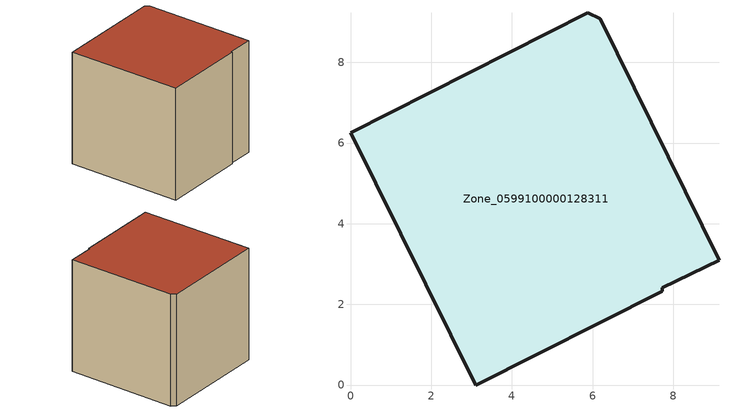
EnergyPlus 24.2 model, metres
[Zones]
Zone_0599100000128311
 floor ground (C_G): 9.14,3.09 7.73,2.41 7.73,2.32 3.11,0 0,6.26 5.88,9.23 6.19,9.08 z2.82
 wall outside (C_F): 6.19,9.08 5.88,9.23 0,6.26 3.11,0 7.73,2.32 7.73,2.41 9.14,3.09 6.19,9.08 z2.82:9.68
 roof outside (C_R): 7.73,2.41 9.14,3.09 6.19,9.08 5.88,9.23 0,6.26 3.11,0 7.73,2.32 z9.68
[BUILDING]
Pand.0599100000128311: North Axis=0; Terrain=City; Loads Convergence Tolerance Value=0.04; Temperature Convergence Tolerance Value=0.4; Solar Distribution=FullExterior; Maximum Number of Warmup Days=25; Minimum Number of Warmup Days=1
[Site:Location]
Rotterdam.The.Hague.AP_ZH_NLD Design_Conditions: Latitude=51.96; Longitude=4.45; Time Zone=1; Elevation=-4.5
[SITE:GROUNDTEMPERATURE:BUILDINGSURFACE]
18, 18, 18, 18, 18, 18, 18, 18, 18, 18, 18, 18
[MATERIAL] Thermal Absorptance=0.9; Solar Absorptance=0.7; Visible Absorptance=0.7
Name | Roughness | Thickness | Conductivity | Density | Specific Heat
G.TC.1946 | MediumSmooth | 0.15 | 1 | 540 | 1210
F.TC.1946 | Rough | 0.3 | 0.857143 | 1920 | 840
R.TC.1946 | MediumRough | 0.2 | 0.909091 | 1500 | 1000
[CONSTRUCTION]
C_G: G.TC.1946
C_F: F.TC.1946
C_R: R.TC.1946
[ZONE]
Zone_0599100000128311: Type=1; Multiplier=1; Ceiling Height=Autocalculate; Volume=Autocalculate; Floor Area=autocalculate; Part of Total Floor Area=Yes
[ZONEINFILTRATION:DESIGNFLOWRATE]
Infil_Zone_0599100000128311: Zone or ZoneList or Space or SpaceList=Zone_0599100000128311; Schedule=AlwaysOn; Design Flow Rate Calculation Method=Flow/Area; Flow Rate per Floor Area=0.003; Constant Term Coefficient=1; Temperature Term Coefficient=0; Velocity Term Coefficient=0; Velocity Squared Term Coefficient=0
[HVACTEMPLATE:ZONE:IDEALLOADSAIRSYSTEM]
Zone_0599100000128311: Maximum Heating Supply Air Temperature=50; Minimum Cooling Supply Air Temperature=13; Maximum Heating Supply Air Humidity Ratio=0.0156; Minimum Cooling Supply Air Humidity Ratio=0.0077; Heating Limit=NoLimit; Cooling Limit=NoLimit; Dehumidification Control Type=ConstantSensibleHeatRatio; Cooling Sensible Heat Ratio=0.7; Dehumidification Setpoint=60; Humidification Control Type=None; Humidification Setpoint=30; Outdoor Air Method=None; Outdoor Air Flow Rate per Person=0.00944; Outdoor Air Flow Rate per Zone Floor Area=0; Outdoor Air Flow Rate per Zone=0; Demand Controlled Ventilation Type=None; Outdoor Air Economizer Type=NoEconomizer; Heat Recovery Type=None; Sensible Heat Recovery Effectiveness=0.7; Latent Heat Recovery Effectiveness=0.65
[ZONECONTROL:THERMOSTAT]
ThermostatControl_Zone_0599100000128311: Zone or ZoneList=Zone_0599100000128311; Control Type Schedule=DualSetpointControlType; Control 1=Thermostat_Zone_0599100000128311; Temperature Difference Between Cutout And Setpoint=0
[THERMOSTATSETPOINT:DUALSETPOINT]
Thermostat_Zone_0599100000128311: Heating Setpoint Temperature Schedule=HeatingSetpoint_Zone_0599100000128311; Cooling Setpoint Temperature Schedule=CoolingSetpoint_Zone_0599100000128311
[SCHEDULE:COMPACT]
HeatingSetpoint_Zone_0599100000128311: Through: 12/31, For: AllDays, Until: 24:00, 21
CoolingSetpoint_Zone_0599100000128311: Through: 12/31, For: AllDays, Until: 24:00, 24
DualSetpointControlType: Through: 12/31, For: AllDays, Until: 24:00, 4
AlwaysOn: Through: 12/31, For: AllDays, Until: 24:00, 1
